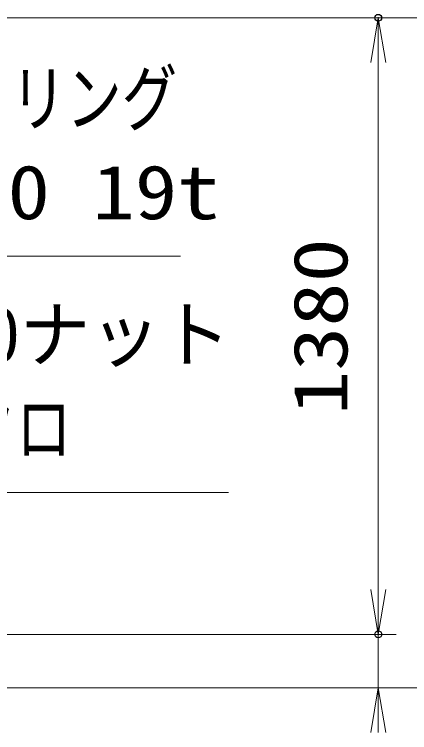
# Model space of a CAD drawing. Units: millimetres, scale not verified. Extents: x -11880 to 11880, y -8400 to 8400.
# Drawn here: x 5987 to 6870, y -973 to 635 of the extents above; entities that cross this region are included whole.
import ezdxf
from ezdxf.enums import TextEntityAlignment as Align

# ---------------------------------------------------------------- set-up
doc = ezdxf.new("R2010")
doc.units = ezdxf.units.MM
doc.header["$LTSCALE"] = 30
doc.header["$PDMODE"] = 32
doc.header["$PDSIZE"] = 15
doc.layers.add('0-2_0', color=7, linetype='Continuous', lineweight=18)
doc.layers.add('0-3_寸法線', color=4, linetype='Continuous', lineweight=18)
doc.layers.add('0-4_Defpoints', color=7, linetype='Continuous')
doc.styles.add('ＭＳ ゴシック', font='')
doc.styles.get('ＭＳ ゴシック').set_extended_font_data('MS Gothic')

# ---------------------------------------------------------------- blocks, each defined once
blk = doc.blocks.new('_Open')
at = {"layer": '0-2_0', "color": 4}
blk.add_line((-30, 5), (0, 0), dxfattribs=at)
blk.add_lwpolyline([(-30, -5), (0, 0), (-30, 0)], dxfattribs=at)
blk = doc.blocks.new('S225')
at = {"layer": '0-3_寸法線'}
for points in [[(2497419.3, 87030782.5), (2467904.1, 87030782.5), (2460164.5, 87015324), (2458821.5, 87012641.5)], [(2459717.4, 87015547.9), (2458821.5, 87012641.5), (2460611.6, 87015100.2)]]:
    blk.add_lwpolyline(points, dxfattribs=at)
at = {"layer": '0-3_寸法線', "color": 254, "style": 'ＭＳ ゴシック'}
for s, width, p in [('4-M20ナット', 0.95, (2471672.1, 87038483)), ('ユニクロ', 0.75, (2472007.7, 87032183))]:
    blk.add_text(s, height=3637, dxfattribs=dict(at, width=width)).set_placement(p, align=Align.BOTTOM_LEFT)
blk = doc.blocks.new('S226')
at = {"layer": '0-3_寸法線'}
for points in [[(2494195.6, 87046629.6), (2467445.2, 87046629.6), (2455578.5, 87020680.8), (2454330.9, 87017952.6)], [(2455123.8, 87020888.8), (2454330.9, 87017952.6), (2456033.2, 87020472.9)]]:
    blk.add_lwpolyline(points, dxfattribs=at)
at = {"layer": '0-3_寸法線', "color": 254, "style": 'ＭＳ ゴシック'}
for s, width, p in [('ベースリング', 0.75, (2471645.2, 87054330.2)), ('SS400 19t', 1.15, (2471213.2, 87048030.2))]:
    blk.add_text(s, height=3637, dxfattribs=dict(at, width=width)).set_placement(p, align=Align.BOTTOM_LEFT)

msp = doc.modelspace()

# ---------------------------------------------------------------- linework, layer by layer
at = {"layer": '0-3_寸法線'}
for p, q in [((5168.04, 627.03), (6840.27, 627.03)), ((5168.04, 627.03), (7240.27, 627.03)), ((5168.04, 627.03), (7640.27, 627.03)), ((6800.27, -752.97), (6800.27, 627.03)), ((6800.27, -652.97), (6800.27, -552.97)), ((4898.04, -752.97), (6840.27, -752.97)), ((4898.04, -752.97), (6840.27, -752.97)), ((6800.27, -872.97), (6800.27, -752.97)), ((5643.04, -872.97), (6840.27, -872.97)), ((5643.04, -872.97), (7240.27, -872.97)), ((5643.04, -872.97), (7240.27, -872.97))]:
    msp.add_line(p, q, dxfattribs=at)
at = {"layer": '0-4_Defpoints'}
for p in [(6800.27, 627.03), (6800.27, -752.97)]:
    msp.add_point(p, dxfattribs=at)

# ---------------------------------------------------------------- block references
at = {"layer": '0-3_寸法線', "xscale": 3.333333, "yscale": 3.333333}
for p, rotation in [((6800.27, 627.03), 90), ((6800.27, -752.97), 270), ((6800.27, -752.97), 270), ((6800.27, -872.97), 90)]:
    msp.add_blockref('_Open', p, dxfattribs=dict(at, rotation=rotation))
at = {"layer": '0-3_寸法線', "xscale": 0.03333333, "yscale": 0.03333333}
for name in ['S226', 'S225']:
    msp.add_blockref(name, (-76781.76, -2901460.98), dxfattribs=at)

# ---------------------------------------------------------------- texts
at = {"layer": '0-3_寸法線', "color": 254, "style": 'ＭＳ ゴシック', "width": 1.2}
msp.add_text('1380', height=121.2, rotation=90, dxfattribs=at).set_placement((6767.58, -262.17), align=Align.BOTTOM_LEFT)

doc.saveas('drawing.dxf')
